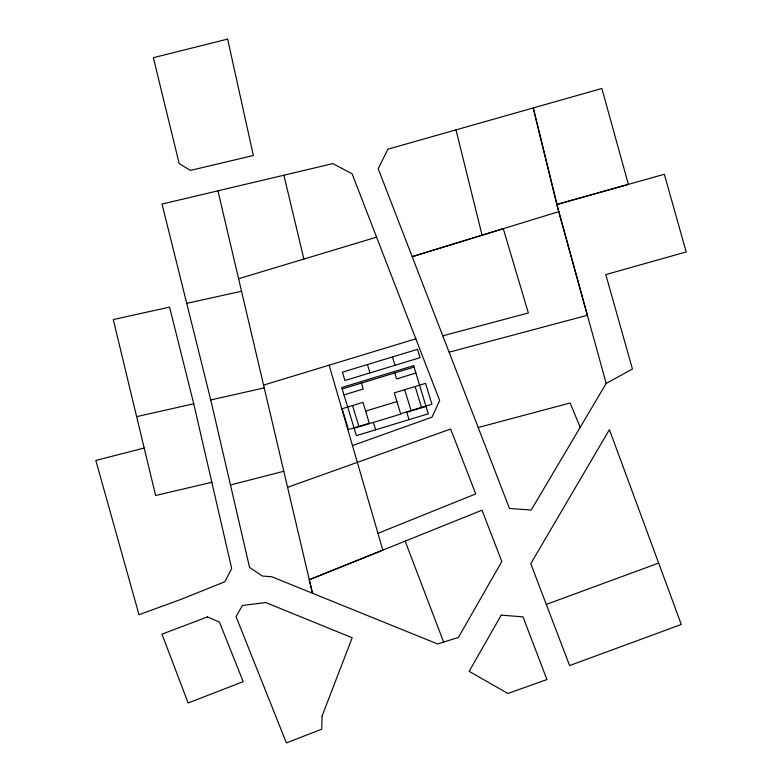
<?xml version="1.0" encoding="UTF-8"?>
<svg xmlns="http://www.w3.org/2000/svg" width="782" height="782" viewBox="0 0 782 782"><rect width="100%" height="100%" fill="white"/><g stroke="black" fill="none" stroke-linecap="round" stroke-linejoin="round"><path stroke-width="1.17" d="M606.187 383.415L531.203 510.069L509.483 508.456L378.195 168.687L387.921 149.186L601.866 88.474L628.386 184.386L556.813 204.493L606.187 383.415L632.442 369.016L605.786 274.59L686.176 251.951L664.329 174.269L556.813 204.493L533.256 107.975L558.768 211.648L587.38 315.283L449.122 352.183M377.941 533.324L475.73 493.931L450.647 429.035L287.561 487.303M217.953 190.847L312.468 593.255L309.281 579.726L482.005 510.206L501.809 561.496L458.408 637.477L437.558 643.938L271.813 576.764L262.312 576.021L249.575 567.429L210.749 399.944L162.03 204.063L332.839 163.624L352.115 173.79L439.65 400.511L432.035 417.129L352.467 445.564M309.281 579.726L382.818 550.157L329.134 365.174M546.295 604.418L658.659 563.069L681.288 624.476L569.589 665.57L530.773 563.675L609.413 429.641L658.659 563.069M558.768 211.648L412.173 256.662L503.295 228.706L528.329 312.966L442.798 335.82M263.573 385.115L415.838 338.831M342.193 388.928L414.069 367.09M344.002 394.89L363.249 389.045L361.44 383.082M415.887 373.053L396.64 378.899L394.822 372.936M365.624 411.107L396.924 401.596M369.309 423.248L348.449 429.582L342.105 408.722L362.975 402.378L369.427 423.629M400.619 413.737L431.918 404.226L425.574 383.356L394.275 392.867L400.726 414.118L354.148 428.272M426.024 406.435L406.777 412.28L409.015 419.66M238.578 278.734L376.582 237.161M478.213 427.51L570.117 402.994L580.185 427.334M230.465 484.996L283.807 471.253M144.191 448.047L95.824 460.442L139 614.711L180.662 599.491L224.884 581.74L231.687 568.475L193.74 403.776L169.577 307.121L113.273 319.555L155.618 495.505L211.844 482.289M136.645 416.65L193.74 403.776M210.749 399.944L264.228 387.901M186.634 303.377L241.55 291.246M405.154 541.124L443.619 642.061M415.144 386.533L421.478 407.393M404.705 389.7L411.049 410.57M392.476 356.944L395.018 365.292M367.432 364.559L369.974 372.906M373.395 422.427L375.634 429.807M352.545 405.545L358.879 426.415M456.014 129.871L482.054 235.196M283.895 175.227L303.875 259.057M322.106 715.941L321.715 729.205L286.388 742.9L236.047 616.587L242.459 605.463L265.753 602.541L352.203 637.78L322.106 715.941M501.242 615.151L469.141 671.327L507.919 693.478L546.911 679.568L523.002 616.851L501.242 615.151M207.435 616.939L161.991 634.163L188.12 702.989L243.202 681.66L219.429 622.081L207.435 616.939M417.52 349.339L342.399 372.164L344.93 380.511L420.051 357.687L417.52 349.339M413.639 365.673L341.763 387.51L356.387 435.652L428.272 413.815L413.639 365.673M227.63 39.1L153.35 57.682L179.176 163.585L190.339 170.427L253.368 155.51L227.63 39.1"/></g></svg>
